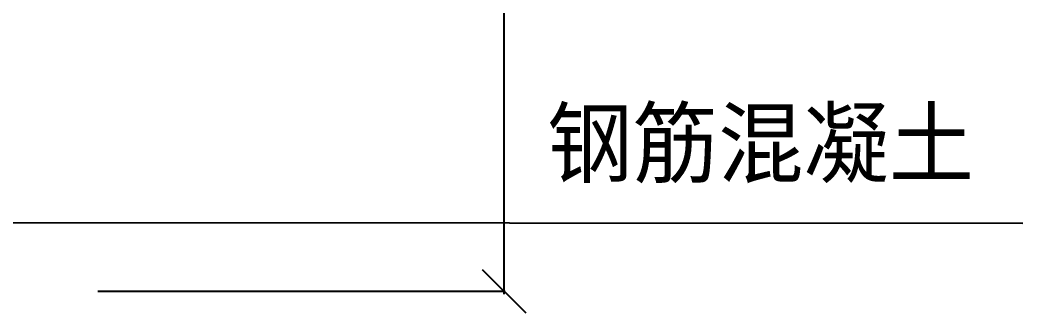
# Model space of a CAD drawing. Extents: x -45948 to -32738, y 12741 to 19047.
# Drawn here: x -33846 to -32738, y 13359 to 13683 of the extents above; entities that cross this region are included whole.
import ezdxf

# ---------------------------------------------------------------- set-up
doc = ezdxf.new("R2010")
doc.units = 0
doc.linetypes.add('ACAD_ISO02W100', pattern=[15, 12, -3])
doc.layers.get('0').update_dxf_attribs({"linetype": 'CONTINUOUS'})
doc.layers.get('DEFPOINTS').update_dxf_attribs({"linetype": 'CONTINUOUS'})
doc.layers.add('C1', color=7, linetype='ACAD_ISO02W100')

msp = doc.modelspace()

# ---------------------------------------------------------------- linework, layer by layer
at = {"color": 0, "linetype": 'BYBLOCK', "ltscale": 10}
for p, q in [((-33311.30262, 15435.74421), (-33311.30262, 13379.34421)), ((-33335.30262, 13406.54421), (-33287.30262, 13358.54421)), ((-33760.3447, 13382.54421), (-33309.86262, 13382.54421))]:
    msp.add_line(p, q, dxfattribs=at)
at = {"layer": 'C1', "color": 0, "linetype": 'BYBLOCK', "ltscale": 10}
msp.add_line((-33952.99489, 13458.47394), (-32737.58087, 13457.80503), dxfattribs=at)
at = {"layer": 'DEFPOINTS', "color": 0, "linetype": 'BYBLOCK', "ltscale": 10}
msp.add_point((-33311.30262, 13382.54421), dxfattribs=at)

# ---------------------------------------------------------------- texts
at = {"layer": 'C1', "color": 0, "linetype": 'BYBLOCK', "ltscale": 10}
msp.add_text('钢筋混凝土', height=72.62178, dxfattribs=at).set_placement((-33263.54838, 13510.21888))

doc.saveas('drawing.dxf')
